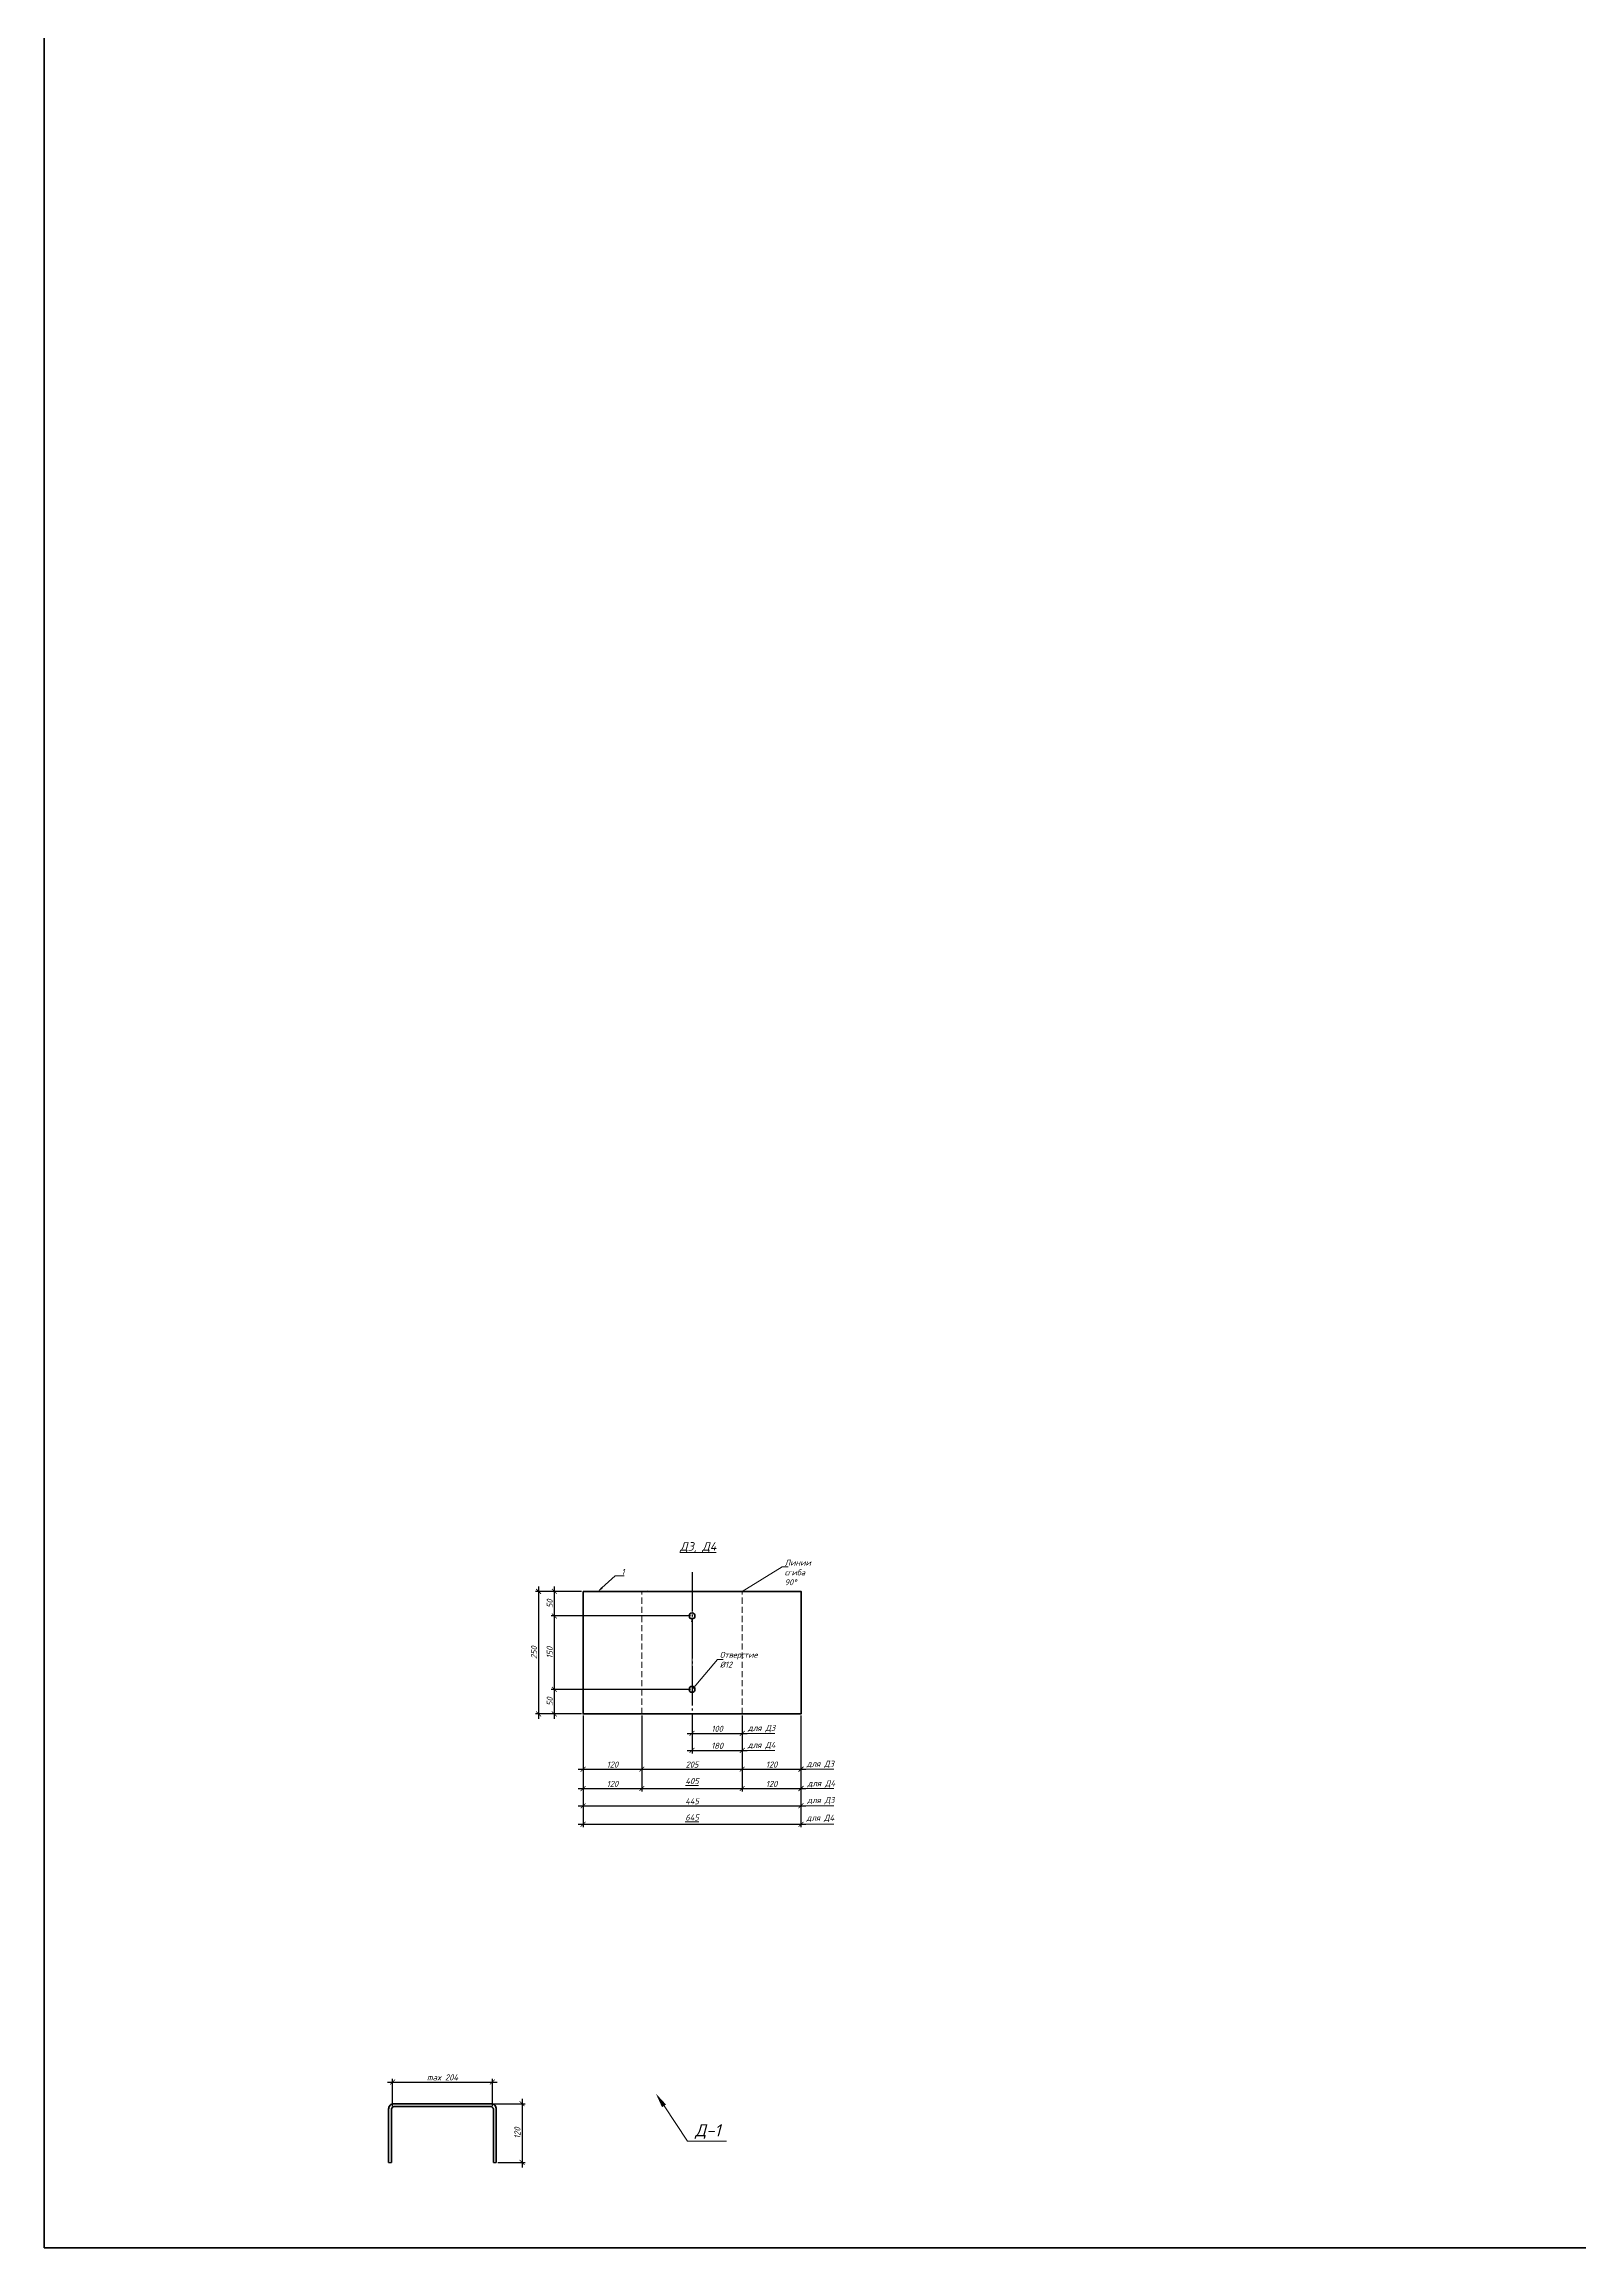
# Model space of a CAD drawing. Header units: millimetres. Extents: x -1807136 to 209800, y 0 to 410608.
# Drawn here: x 89627 to 92763, y 56757 to 61258 of the extents above; entities that cross this region are included whole.
import ezdxf
from ezdxf import colors
from ezdxf.entities.mleader import LeaderData, LeaderLine
from ezdxf.math import Vec2, Vec3

# ---------------------------------------------------------------- set-up
doc = ezdxf.new("R2010")
doc.units = ezdxf.units.MM
doc.header["$PDMODE"] = 3
doc.linetypes.add('GOST2.303 5', pattern=[24, 20, -1.5, 1, -1.5])
doc.linetypes.add('HIDDEN', pattern=[0.375, 0.25, -0.125])
doc.layers.get('0').update_dxf_attribs({"lineweight": 5})
doc.layers.get('Defpoints').update_dxf_attribs({"lineweight": 0})
for name, color, linetype, lineweight in [('!!!Металл разрез', 7, 'Continuous', 35), ('#Dimensions', 7, 'Continuous', 9), ('#Выноски', 7, 'Continuous', 15), ('k_ Размеры', 7, 'Continuous', 15), ('Штриховка', 7, 'Continuous', 25)]:
    doc.layers.add(name, color=color, linetype=linetype, lineweight=lineweight)
doc.styles.add('STEP PR', font='isocpeui.ttf')
doc.dimstyles.new('SPDS', dxfattribs={"dimscale": 10, "dimtxt": 2.5, "dimasz": 2, "dimexe": 1.25, "dimexo": 0.625, "dimtad": 1, "dimdec": 0, "dimrnd": 0.001, "dimtxsty": 'STEP PR', "dimblk": 'ARCHTICK', "dimcen": 2.5, "dimdle": 2, "dimclrd": 256, "dimclre": 256, "dimclrt": 7, "dimadec": 0, "dimazin": 2, "dimtfac": 0.75, "dimtdec": 0, "dimtmove": 1, "dimatfit": 3, "dimfxl": 1, "dimtolj": 1, "dimarcsym": 1})

# ---------------------------------------------------------------- blocks, each defined once
blk = doc.blocks.new('_ArchTick')
at = {"color": 0, "linetype": 'ByBlock', "const_width": 0.15}
blk.add_lwpolyline([(-0.5, -0.5), (0.5, 0.5)], dxfattribs=at)
blk = doc.blocks.new('*D280')
at = {"layer": '#Dimensions', "lineweight": -2, "transparency": 16777216}
for p, q in [((90328.5, 57096.1), (90552.5, 57096.1)), ((90338.5, 57046.9), (90338.5, 57102.4)), ((90542.5, 57046.9), (90542.5, 57102.4))]:
    blk.add_line(p, q, dxfattribs=at)
at = {"layer": 'Defpoints', "color": 0, "transparency": 16777216}
for p in [(90542.5, 57096.1), (90338.5, 57043.8), (90542.5, 57043.8)]:
    blk.add_point(p, dxfattribs=at)
at = {"layer": '#Dimensions', "lineweight": -2, "transparency": 16777216, "xscale": 10, "yscale": 10, "zscale": 10, "rotation": 180}
blk.add_blockref('_ArchTick', (90338.5, 57096.1), dxfattribs=at)
at = {"layer": '#Dimensions', "lineweight": -2, "transparency": 16777216, "xscale": 10, "yscale": 10, "zscale": 10}
blk.add_blockref('_ArchTick', (90542.5, 57096.1), dxfattribs=at)
at = {"layer": '#Dimensions', "color": 7, "transparency": 16777216, "insert": (90440.5, 57105.5), "char_height": 12.5, "attachment_point": 5, "style": 'STEP PR'}
blk.add_mtext('\\A1;max 204', dxfattribs=at)
blk = doc.blocks.new('*D281')
at = {"layer": '#Dimensions', "lineweight": -2, "transparency": 16777216}
for p, q in [((90727.6, 57844.9), (90727.6, 57728.7)), ((90847.6, 57844.9), (90847.6, 57728.7)), ((90717.6, 57735), (90857.6, 57735))]:
    blk.add_line(p, q, dxfattribs=at)
at = {"layer": 'Defpoints', "color": 0, "transparency": 16777216}
for p in [(90727.6, 57848), (90847.6, 57848), (90847.6, 57735)]:
    blk.add_point(p, dxfattribs=at)
at = {"layer": '#Dimensions', "lineweight": -2, "transparency": 16777216, "xscale": 10, "yscale": 10, "zscale": 10, "rotation": 180}
blk.add_blockref('_ArchTick', (90727.6, 57735), dxfattribs=at)
at = {"layer": '#Dimensions', "lineweight": -2, "transparency": 16777216, "xscale": 10, "yscale": 10, "zscale": 10}
blk.add_blockref('_ArchTick', (90847.6, 57735), dxfattribs=at)
at = {"layer": '#Dimensions', "color": 7, "transparency": 16777216, "insert": (90787.6, 57744.4), "char_height": 12.5, "attachment_point": 5, "style": 'STEP PR'}
blk.add_mtext('\\A1;120', dxfattribs=at)
blk = doc.blocks.new('*D282')
at = {"layer": '#Dimensions', "lineweight": -2, "transparency": 16777216}
for p, q in [((90847.6, 57844.9), (90847.6, 57728.7)), ((91052.6, 57844.9), (91052.6, 57728.7)), ((90837.6, 57735), (91062.6, 57735))]:
    blk.add_line(p, q, dxfattribs=at)
at = {"layer": 'Defpoints', "color": 0, "transparency": 16777216}
for p in [(90847.6, 57848), (91052.6, 57848), (91052.6, 57735)]:
    blk.add_point(p, dxfattribs=at)
at = {"layer": '#Dimensions', "lineweight": -2, "transparency": 16777216, "xscale": 10, "yscale": 10, "zscale": 10, "rotation": 180}
blk.add_blockref('_ArchTick', (90847.6, 57735), dxfattribs=at)
at = {"layer": '#Dimensions', "lineweight": -2, "transparency": 16777216, "xscale": 10, "yscale": 10, "zscale": 10}
blk.add_blockref('_ArchTick', (91052.6, 57735), dxfattribs=at)
at = {"layer": '#Dimensions', "color": 7, "transparency": 16777216, "insert": (90950.1, 57744.4), "char_height": 12.5, "attachment_point": 5, "style": 'STEP PR'}
blk.add_mtext('\\A1;205', dxfattribs=at)
blk = doc.blocks.new('*D283')
at = {"layer": '#Dimensions', "lineweight": -2, "transparency": 16777216}
for p, q in [((91052.6, 57844.9), (91052.6, 57728.7)), ((91172.6, 57844.9), (91172.6, 57728.7)), ((91042.6, 57735), (91182.6, 57735))]:
    blk.add_line(p, q, dxfattribs=at)
at = {"layer": 'Defpoints', "color": 0, "transparency": 16777216}
for p in [(91052.6, 57848), (91172.6, 57848), (91172.6, 57735)]:
    blk.add_point(p, dxfattribs=at)
at = {"layer": '#Dimensions', "lineweight": -2, "transparency": 16777216, "xscale": 10, "yscale": 10, "zscale": 10, "rotation": 180}
blk.add_blockref('_ArchTick', (91052.6, 57735), dxfattribs=at)
at = {"layer": '#Dimensions', "lineweight": -2, "transparency": 16777216, "xscale": 10, "yscale": 10, "zscale": 10}
blk.add_blockref('_ArchTick', (91172.6, 57735), dxfattribs=at)
at = {"layer": '#Dimensions', "color": 7, "transparency": 16777216, "insert": (91112.6, 57744.4), "char_height": 12.5, "attachment_point": 5, "style": 'STEP PR'}
blk.add_mtext('\\A1;120', dxfattribs=at)
blk = doc.blocks.new('*D284')
at = {"layer": '#Dimensions', "lineweight": -2, "transparency": 16777216}
for p, q in [((90727.6, 57844.9), (90727.6, 57653.9)), ((91172.6, 57844.9), (91172.6, 57653.9)), ((90717.6, 57660.2), (91182.6, 57660.2))]:
    blk.add_line(p, q, dxfattribs=at)
at = {"layer": 'Defpoints', "color": 0, "transparency": 16777216}
for p in [(90727.6, 57848), (91172.6, 57848), (91172.6, 57660.2)]:
    blk.add_point(p, dxfattribs=at)
at = {"layer": '#Dimensions', "lineweight": -2, "transparency": 16777216, "xscale": 10, "yscale": 10, "zscale": 10, "rotation": 180}
blk.add_blockref('_ArchTick', (90727.6, 57660.2), dxfattribs=at)
at = {"layer": '#Dimensions', "lineweight": -2, "transparency": 16777216, "xscale": 10, "yscale": 10, "zscale": 10}
blk.add_blockref('_ArchTick', (91172.6, 57660.2), dxfattribs=at)
at = {"layer": '#Dimensions', "color": 7, "transparency": 16777216, "insert": (90950.1, 57669.5), "char_height": 12.5, "attachment_point": 5, "style": 'STEP PR'}
blk.add_mtext('\\A1;445', dxfattribs=at)
blk = doc.blocks.new('*D293')
at = {"layer": '#Dimensions', "lineweight": -2, "transparency": 16777216}
for p, q in [((90518.2, 57051.8), (90609.2, 57051.8)), ((90603, 57061.8), (90603, 56921.8)), ((90553.6, 56931.8), (90609.2, 56931.8))]:
    blk.add_line(p, q, dxfattribs=at)
at = {"layer": 'Defpoints', "color": 0, "transparency": 16777216}
for p in [(90515.1, 57051.8), (90550.5, 56931.8), (90603, 56931.8)]:
    blk.add_point(p, dxfattribs=at)
at = {"layer": '#Dimensions', "lineweight": -2, "transparency": 16777216, "xscale": 10, "yscale": 10, "zscale": 10}
for p, rotation in [((90603, 57051.8), 90), ((90603, 56931.8), 270)]:
    blk.add_blockref('_ArchTick', p, dxfattribs=dict(at, rotation=rotation))
at = {"layer": '#Dimensions', "color": 7, "transparency": 16777216, "insert": (90593.6, 56991.8), "char_height": 12.5, "attachment_point": 5, "rotation": 90, "style": 'STEP PR'}
blk.add_mtext('\\A1;120', dxfattribs=at)
blk = doc.blocks.new('*D294')
at = {"layer": '#Dimensions', "lineweight": -2, "transparency": 16777216}
for p, q in [((90727.6, 57844.9), (90727.6, 57689.3)), ((90847.6, 57844.9), (90847.6, 57689.3)), ((90717.6, 57695.5), (90857.6, 57695.5))]:
    blk.add_line(p, q, dxfattribs=at)
at = {"layer": 'Defpoints', "color": 0, "transparency": 16777216}
for p in [(90727.6, 57848), (90847.6, 57848), (90847.6, 57695.5)]:
    blk.add_point(p, dxfattribs=at)
at = {"layer": '#Dimensions', "lineweight": -2, "transparency": 16777216, "xscale": 10, "yscale": 10, "zscale": 10, "rotation": 180}
blk.add_blockref('_ArchTick', (90727.6, 57695.5), dxfattribs=at)
at = {"layer": '#Dimensions', "lineweight": -2, "transparency": 16777216, "xscale": 10, "yscale": 10, "zscale": 10}
blk.add_blockref('_ArchTick', (90847.6, 57695.5), dxfattribs=at)
at = {"layer": '#Dimensions', "color": 7, "transparency": 16777216, "insert": (90787.6, 57704.9), "char_height": 12.5, "attachment_point": 5, "style": 'STEP PR'}
blk.add_mtext('\\A1;120', dxfattribs=at)
blk = doc.blocks.new('*D295')
at = {"layer": '#Dimensions', "lineweight": -2, "transparency": 16777216}
for p, q in [((90847.6, 57844.9), (90847.6, 57689.3)), ((91052.6, 57844.9), (91052.6, 57689.3)), ((90837.6, 57695.5), (91062.6, 57695.5))]:
    blk.add_line(p, q, dxfattribs=at)
at = {"layer": 'Defpoints', "color": 0, "transparency": 16777216}
for p in [(90847.6, 57848), (91052.6, 57848), (91052.6, 57695.5)]:
    blk.add_point(p, dxfattribs=at)
at = {"layer": '#Dimensions', "lineweight": -2, "transparency": 16777216, "xscale": 10, "yscale": 10, "zscale": 10, "rotation": 180}
blk.add_blockref('_ArchTick', (90847.6, 57695.5), dxfattribs=at)
at = {"layer": '#Dimensions', "lineweight": -2, "transparency": 16777216, "xscale": 10, "yscale": 10, "zscale": 10}
blk.add_blockref('_ArchTick', (91052.6, 57695.5), dxfattribs=at)
at = {"layer": '#Dimensions', "color": 7, "transparency": 16777216, "insert": (90950.1, 57710.7), "char_height": 12.5, "attachment_point": 5, "style": 'STEP PR'}
blk.add_mtext('\\A1;\\L405', dxfattribs=at)
blk = doc.blocks.new('*D296')
at = {"layer": '#Dimensions', "lineweight": -2, "transparency": 16777216}
for p, q in [((91052.6, 57844.9), (91052.6, 57689.3)), ((91172.6, 57844.9), (91172.6, 57689.3)), ((91042.6, 57695.5), (91182.6, 57695.5))]:
    blk.add_line(p, q, dxfattribs=at)
at = {"layer": 'Defpoints', "color": 0, "transparency": 16777216}
for p in [(91052.6, 57848), (91172.6, 57848), (91172.6, 57695.5)]:
    blk.add_point(p, dxfattribs=at)
at = {"layer": '#Dimensions', "lineweight": -2, "transparency": 16777216, "xscale": 10, "yscale": 10, "zscale": 10, "rotation": 180}
blk.add_blockref('_ArchTick', (91052.6, 57695.5), dxfattribs=at)
at = {"layer": '#Dimensions', "lineweight": -2, "transparency": 16777216, "xscale": 10, "yscale": 10, "zscale": 10}
blk.add_blockref('_ArchTick', (91172.6, 57695.5), dxfattribs=at)
at = {"layer": '#Dimensions', "color": 7, "transparency": 16777216, "insert": (91112.6, 57704.9), "char_height": 12.5, "attachment_point": 5, "style": 'STEP PR'}
blk.add_mtext('\\A1;120', dxfattribs=at)
blk = doc.blocks.new('*D297')
at = {"layer": '#Dimensions', "lineweight": -2, "transparency": 16777216}
for p, q in [((90727.6, 57844.9), (90727.6, 57616.3)), ((91172.6, 57844.9), (91172.6, 57616.3)), ((90717.6, 57622.5), (91182.6, 57622.5))]:
    blk.add_line(p, q, dxfattribs=at)
at = {"layer": 'Defpoints', "color": 0, "transparency": 16777216}
for p in [(90727.6, 57848), (91172.6, 57848), (91172.6, 57622.5)]:
    blk.add_point(p, dxfattribs=at)
at = {"layer": '#Dimensions', "lineweight": -2, "transparency": 16777216, "xscale": 10, "yscale": 10, "zscale": 10, "rotation": 180}
blk.add_blockref('_ArchTick', (90727.6, 57622.5), dxfattribs=at)
at = {"layer": '#Dimensions', "lineweight": -2, "transparency": 16777216, "xscale": 10, "yscale": 10, "zscale": 10}
blk.add_blockref('_ArchTick', (91172.6, 57622.5), dxfattribs=at)
at = {"layer": '#Dimensions', "color": 7, "transparency": 16777216, "insert": (90950.1, 57636.4), "char_height": 12.5, "attachment_point": 5, "style": 'STEP PR'}
blk.add_mtext('\\A1;\\L645', dxfattribs=at)
blk = doc.blocks.new('*D298')
at = {"layer": '#Dimensions', "lineweight": -2, "transparency": 16777216}
for p, q in [((90668.9, 58108), (90668.9, 58038)), ((90724.5, 58098), (90662.7, 58098)), ((90947, 58048), (90662.7, 58048))]:
    blk.add_line(p, q, dxfattribs=at)
at = {"layer": 'Defpoints', "color": 0, "transparency": 16777216}
for p in [(90727.6, 58098), (90668.9, 58048), (90950.1, 58048)]:
    blk.add_point(p, dxfattribs=at)
at = {"layer": '#Dimensions', "lineweight": -2, "transparency": 16777216, "xscale": 10, "yscale": 10, "zscale": 10}
for p, rotation in [((90668.9, 58098), 90), ((90668.9, 58048), 270)]:
    blk.add_blockref('_ArchTick', p, dxfattribs=dict(at, rotation=rotation))
at = {"layer": '#Dimensions', "color": 7, "transparency": 16777216, "insert": (90659.6, 58073), "char_height": 12.5, "attachment_point": 5, "rotation": 90, "style": 'STEP PR'}
blk.add_mtext('\\A1;50', dxfattribs=at)
blk = doc.blocks.new('*D299')
at = {"layer": '#Dimensions', "lineweight": -2, "transparency": 16777216}
for p, q in [((90947, 57898), (90662.7, 57898)), ((90668.9, 57908), (90668.9, 57838)), ((90724.5, 57848), (90662.7, 57848))]:
    blk.add_line(p, q, dxfattribs=at)
at = {"layer": 'Defpoints', "color": 0, "transparency": 16777216}
for p in [(90950.1, 57898), (90668.9, 57848), (90727.6, 57848)]:
    blk.add_point(p, dxfattribs=at)
at = {"layer": '#Dimensions', "lineweight": -2, "transparency": 16777216, "xscale": 10, "yscale": 10, "zscale": 10}
for p, rotation in [((90668.9, 57898), 90), ((90668.9, 57848), 270)]:
    blk.add_blockref('_ArchTick', p, dxfattribs=dict(at, rotation=rotation))
at = {"layer": '#Dimensions', "color": 7, "transparency": 16777216, "insert": (90659.6, 57873), "char_height": 12.5, "attachment_point": 5, "rotation": 90, "style": 'STEP PR'}
blk.add_mtext('\\A1;50', dxfattribs=at)
blk = doc.blocks.new('*D300')
at = {"layer": '#Dimensions', "lineweight": -2, "transparency": 16777216}
for p, q in [((90636.8, 58108), (90636.8, 57838)), ((90724.5, 58098), (90630.6, 58098)), ((90724.5, 57848), (90630.6, 57848))]:
    blk.add_line(p, q, dxfattribs=at)
at = {"layer": 'Defpoints', "color": 0, "transparency": 16777216}
for p in [(90727.6, 58098), (90636.8, 57848), (90727.6, 57848)]:
    blk.add_point(p, dxfattribs=at)
at = {"layer": '#Dimensions', "lineweight": -2, "transparency": 16777216, "xscale": 10, "yscale": 10, "zscale": 10}
for p, rotation in [((90636.8, 58098), 90), ((90636.8, 57848), 270)]:
    blk.add_blockref('_ArchTick', p, dxfattribs=dict(at, rotation=rotation))
at = {"layer": '#Dimensions', "color": 7, "transparency": 16777216, "insert": (90627.5, 57973), "char_height": 12.5, "attachment_point": 5, "rotation": 90, "style": 'STEP PR'}
blk.add_mtext('\\A1;250', dxfattribs=at)
blk = doc.blocks.new('*D351')
at = {"layer": '#Dimensions', "lineweight": -2, "transparency": 16777216}
for p, q in [((90947, 58048), (90662.7, 58048)), ((90668.9, 58058), (90668.9, 57888)), ((90947, 57898), (90662.7, 57898))]:
    blk.add_line(p, q, dxfattribs=at)
at = {"layer": 'Defpoints', "color": 0, "transparency": 16777216}
for p in [(90950.1, 58048), (90668.9, 57898), (90950.1, 57898)]:
    blk.add_point(p, dxfattribs=at)
at = {"layer": '#Dimensions', "lineweight": -2, "transparency": 16777216, "xscale": 10, "yscale": 10, "zscale": 10}
for p, rotation in [((90668.9, 58048), 90), ((90668.9, 57898), 270)]:
    blk.add_blockref('_ArchTick', p, dxfattribs=dict(at, rotation=rotation))
at = {"layer": '#Dimensions', "color": 7, "transparency": 16777216, "insert": (90659.6, 57973), "char_height": 12.5, "attachment_point": 5, "rotation": 90, "style": 'STEP PR'}
blk.add_mtext('\\A1;150', dxfattribs=at)
blk = doc.blocks.new('*D353')
at = {"layer": '#Dimensions', "lineweight": -2, "transparency": 16777216}
for p, q in [((90950.1, 57844.9), (90950.1, 57801.7)), ((91052.6, 57844.9), (91052.6, 57801.7)), ((90940.1, 57808), (91062.6, 57808))]:
    blk.add_line(p, q, dxfattribs=at)
at = {"layer": 'Defpoints', "color": 0, "transparency": 16777216}
for p in [(90950.1, 57848), (91052.6, 57848), (91052.6, 57808)]:
    blk.add_point(p, dxfattribs=at)
at = {"layer": '#Dimensions', "lineweight": -2, "transparency": 16777216, "xscale": 10, "yscale": 10, "zscale": 10, "rotation": 180}
blk.add_blockref('_ArchTick', (90950.1, 57808), dxfattribs=at)
at = {"layer": '#Dimensions', "lineweight": -2, "transparency": 16777216, "xscale": 10, "yscale": 10, "zscale": 10}
blk.add_blockref('_ArchTick', (91052.6, 57808), dxfattribs=at)
at = {"layer": '#Dimensions', "color": 7, "transparency": 16777216, "insert": (91001.4, 57817.4), "char_height": 12.5, "attachment_point": 5, "style": 'STEP PR'}
blk.add_mtext('\\A1;100', dxfattribs=at)
blk = doc.blocks.new('*D354')
at = {"layer": '#Dimensions', "lineweight": -2, "transparency": 16777216}
for p, q in [((90950.1, 57844.9), (90950.1, 57767)), ((91052.6, 57844.9), (91052.6, 57767)), ((90940.1, 57773.3), (91062.6, 57773.3))]:
    blk.add_line(p, q, dxfattribs=at)
at = {"layer": 'Defpoints', "color": 0, "transparency": 16777216}
for p in [(90950.1, 57848), (91052.6, 57848), (91052.6, 57773.3)]:
    blk.add_point(p, dxfattribs=at)
at = {"layer": '#Dimensions', "lineweight": -2, "transparency": 16777216, "xscale": 10, "yscale": 10, "zscale": 10, "rotation": 180}
blk.add_blockref('_ArchTick', (90950.1, 57773.3), dxfattribs=at)
at = {"layer": '#Dimensions', "lineweight": -2, "transparency": 16777216, "xscale": 10, "yscale": 10, "zscale": 10}
blk.add_blockref('_ArchTick', (91052.6, 57773.3), dxfattribs=at)
at = {"layer": '#Dimensions', "color": 7, "transparency": 16777216, "insert": (91001.4, 57782.7), "char_height": 12.5, "attachment_point": 5, "style": 'STEP PR'}
blk.add_mtext('\\A1;180', dxfattribs=at)

msp = doc.modelspace()

# ---------------------------------------------------------------- linework, layer by layer
at = {"layer": '!!!Металл разрез'}
msp.add_lwpolyline([(90727.63907, 58097.98135), (90727.63907, 57847.98135), (90847.63907, 57847.98135), (91052.63907, 57847.98135), (91172.63907, 57847.98135), (91172.63907, 58097.98135)], close=True, dxfattribs=at)
at = {"layer": '!!!Металл разрез', "linetype": 'HIDDEN', "lineweight": 0, "ltscale": 50}
for points in [[(90847.63907, 57847.98135), (90847.63907, 58097.98135)], [(91052.63907, 57847.98135), (91052.63907, 58097.98135)]]:
    msp.add_lwpolyline(points, dxfattribs=at)
at = {"layer": '!!!Металл разрез'}
for points in [[(90330.46897, 56931.77784), (90330.46897, 57040.77784, -0.4142135624), (90341.46897, 57051.77784), (90539.46897, 57051.77784, -0.4142135624), (90550.46897, 57040.77784), (90550.46897, 56931.77784)], [(90336.46897, 56931.77784), (90336.46897, 57040.77784, -0.4142135624), (90341.46897, 57045.77784), (90539.46897, 57045.77784, -0.4142135624), (90544.46897, 57040.77784), (90544.46897, 56931.77784)]]:
    msp.add_lwpolyline(points, format="xyb", dxfattribs=at)
for centre in [(90950.13907, 58047.98135), (90950.13907, 57897.98135)]:
    msp.add_circle(centre, 6, dxfattribs=at)
at = {"color": 3, "lineweight": 40}
msp.add_lwpolyline([(89626.98332, 65759.17017), (113303.43018, 65759.17017), (113303.43018, 56757.24038), (89626.98332, 56757.24038)], close=True, dxfattribs=at)
for points in [[(91052.63907, 57807.99942), (91119.50476, 57807.99942)], [(91052.63907, 57773.28402), (91119.50476, 57773.28402)], [(91172.63907, 57734.98313), (91239.50476, 57734.98313)], [(91172.63907, 57695.51144), (91239.50476, 57695.51144)], [(91172.63907, 57660.16785), (91239.50476, 57660.16785)], [(91172.63907, 57622.55798), (91239.50476, 57622.55798)]]:
    msp.add_lwpolyline(points)
at = {"layer": 'Штриховка', "linetype": 'GOST2.303 5', "ltscale": 4}
msp.add_lwpolyline([(90950.13907, 58137.06312), (90950.13907, 57807.99942)], dxfattribs=at)
at = {"layer": 'Штриховка'}
for points in [[(90330.46897, 56931.77784), (90336.46897, 56931.77784)], [(90544.46897, 56931.77784), (90550.46897, 56931.77784)]]:
    msp.add_lwpolyline(points, dxfattribs=at)

# ---------------------------------------------------------------- texts
at = {"char_height": 12.5, "attachment_point": 5, "style": 'STEP PR'}
for s, insert, width in [('\\A1;для Д3', (91092.11248, 57817.87643), 114.4390097), ('\\A1;для Д4', (91092.11248, 57783.16103), 114.4390097), ('\\A1;для Д3', (91212.11248, 57744.86014), 114.4390097), ('\\A1;для Д4', (91214.1225, 57704.88644), 75.2331314), ('\\A1;для Д3', (91213.11537, 57670.54687), 75.2246324), ('\\A1;для Д4', (91212.12523, 57634.45157), 72.207488)]:
    msp.add_mtext(s, dxfattribs=dict(at, insert=insert, width=width))
at = {"layer": 'k_ Размеры', "insert": (90962.60315, 58187.8407), "char_height": 17.5, "width": 165.2115791, "attachment_point": 5, "style": 'STEP PR'}
msp.add_mtext('\\A1;{\\LД3, Д4}', dxfattribs=at)

# ---------------------------------------------------------------- dimensions: what is measured, and where the dimension line sits
at = {"layer": '#Dimensions'}
for base, p1, p2, picture, middle in [((90636.82787, 57847.98135), (90727.63907, 58097.98135), (90727.63907, 57847.98135), '*D300', (90627.45287, 57972.98135)), ((90668.93709, 58047.98135), (90727.63907, 58097.98135), (90950.13907, 58047.98135), '*D298', (90659.56209, 58072.98135)), ((90668.93709, 57897.98135), (90950.13907, 58047.98135), (90950.13907, 57897.98135), '*D351', (90659.56209, 57972.98135)), ((90668.93709, 57847.98135), (90950.13907, 57897.98135), (90727.63907, 57847.98135), '*D299', (90659.56209, 57872.98135)), ((90602.98486, 56931.77784), (90515.11221, 57051.77784), (90550.46897, 56931.77784), '*D293', (90593.60986, 56991.77784))]:
    dim = msp.add_linear_dim(base=base, p1=p1, p2=p2, angle=90, dimstyle='SPDS', override={"dimscale": 5}, dxfattribs=at)
    dim.commit()
    dim.dimension.update_dxf_attribs({"geometry": picture, "text_midpoint": middle})
for base, p1, p2, picture, middle in [((90847.63907, 57734.98313), (90727.63907, 57847.98135), (90847.63907, 57847.98135), '*D281', (90787.63907, 57744.35813)), ((91172.63907, 57660.16785), (90727.63907, 57847.98135), (91172.63907, 57847.98135), '*D284', (90950.13907, 57669.54285)), ((90847.63907, 57695.51144), (90727.63907, 57847.98135), (90847.63907, 57847.98135), '*D294', (90787.63907, 57704.88644)), ((91052.63907, 57734.98313), (90847.63907, 57847.98135), (91052.63907, 57847.98135), '*D282', (90950.13907, 57744.35813)), ((91172.63907, 57734.98313), (91052.63907, 57847.98135), (91172.63907, 57847.98135), '*D283', (91112.63907, 57744.35813)), ((91172.63907, 57695.51144), (91052.63907, 57847.98135), (91172.63907, 57847.98135), '*D296', (91112.63907, 57704.88644))]:
    dim = msp.add_linear_dim(base=base, p1=p1, p2=p2, dimstyle='SPDS', override={"dimscale": 5}, dxfattribs=at)
    dim.commit()
    dim.dimension.update_dxf_attribs({"geometry": picture, "text_midpoint": middle})
for base, p1, p2, text, picture, middle in [((91172.63907, 57622.52783), (90727.63907, 57847.98135), (91172.63907, 57847.98135), '%%U645', '*D297', (90950.13907, 57625.824)), ((91052.63907, 57695.51144), (90847.63907, 57847.98135), (91052.63907, 57847.98135), '%%U405', '*D295', (90950.13907, 57700.11711))]:
    dim = msp.add_linear_dim(base=base, p1=p1, p2=p2, text=text, dimstyle='SPDS', override={"dimscale": 5}, dxfattribs=at)
    dim.commit()
    dim.dimension.update_dxf_attribs({"geometry": picture, "text_midpoint": middle, "dimtype": 160})
for base, p1, p2, text, picture, middle in [((91052.63907, 57807.99942), (90950.13907, 57847.98135), (91052.63907, 57847.98135), '100', '*D353', (91001.38907, 57817.37442)), ((91052.63907, 57773.28402), (90950.13907, 57847.98135), (91052.63907, 57847.98135), '180', '*D354', (91001.38907, 57782.65902)), ((90542.46897, 57096.10887), (90338.46897, 57043.77784), (90542.46897, 57043.77784), 'max <>', '*D280', (90440.46897, 57105.48861))]:
    dim = msp.add_linear_dim(base=base, p1=p1, p2=p2, text=text, dimstyle='SPDS', override={"dimscale": 5}, dxfattribs=at)
    dim.commit()
    dim.dimension.update_dxf_attribs({"geometry": picture, "text_midpoint": middle})

# ---------------------------------------------------------------- leaders
at = {"layer": '#Выноски'}
ml = msp.add_multileader_mtext('Standard', dxfattribs=at)
ml.set_content('{\\H0.83333x;Д-1}', color=256, style='STEP PR')
ml.set_leader_properties(color=256, linetype='ByLayer', lineweight=-1)
ml.build(insert=Vec2(0, 0))
ml.multileader.update_dxf_attribs({"text_left_attachment_type": 6, "text_right_attachment_type": 6, "dogleg_length": 0, "arrow_head_size": 30, "scale": 0.1})
ctx = ml.context
ctx.base_point, ctx.scale, ctx.char_height, ctx.arrow_head_size, ctx.landing_gap_size, ctx.plane_origin = Vec3(90941.14101, 56975.0045), 0.1, 30, 30, 12.5, Vec3(93539.62625, 55303.43657)
ctx.left_attachment, ctx.right_attachment, ctx.text_align_type = 6, 6, 1
notes = []
notes.append((ctx, [(0, (1, 1, 0), (90941.14101, 56975.0045), (1, 0), 0, [(0, [(90876.32026, 57072.36044)], 0, [])])]))
ctx.mtext.insert, ctx.mtext.rotation, ctx.mtext.alignment, ctx.mtext.flow_direction = Vec3(90982.36249, 57010.00448), 6.2831853072, 2, 5
at = {"layer": 'k_ Размеры'}
ml = msp.add_multileader_mtext('Standard', dxfattribs=at)
ml.set_content('\\A1; Линии сгиба 90%%D   ', color=256, style='STEP PR')
ml.set_leader_properties(color=256, linetype='ByLayer', lineweight=-1)
ml.build(insert=Vec2(0, 0))
ml.multileader.update_dxf_attribs({"text_left_attachment_type": 6, "text_right_attachment_type": 6, "dogleg_length": 0, "arrow_head_size": 12.5, "scale": 0.05})
ctx = ml.context
ctx.base_point, ctx.scale, ctx.char_height, ctx.arrow_head_size, ctx.landing_gap_size, ctx.plane_origin = Vec3(91134.34216, 58148.37407), 0.05, 12, 12.5, 5, Vec3(99160.17328, 50524.38666)
ctx.left_attachment, ctx.right_attachment = 6, 6
notes.append((ctx, [(0, (1, 1, 0), (91134.34216, 58148.37407), (1, 0), 0, [(2, [(90847.63907, 58097.98135), (91052.63907, 58097.98135)], 0, [])])]))
ctx.mtext.insert, ctx.mtext.rotation, ctx.mtext.width, ctx.mtext.defined_height, ctx.mtext.flow_direction = Vec3(91139.34216, 58162.77407), 6.2831853072, 146.4868761, 1.200817223434569e-12, 5
ml = msp.add_multileader_mtext('Standard', dxfattribs=at)
ml.set_content('\\A1; 1', color=256, style='STEP PR')
ml.set_leader_properties(color=256, linetype='ByLayer', lineweight=-1)
ml.build(insert=Vec2(0, 0))
ml.multileader.update_dxf_attribs({"text_left_attachment_type": 6, "text_right_attachment_type": 6, "dogleg_length": 0, "arrow_head_size": 12.5, "scale": 0.05})
ctx = ml.context
ctx.base_point, ctx.scale, ctx.char_height, ctx.arrow_head_size, ctx.landing_gap_size, ctx.plane_origin = Vec3(90793.40738, 58129.68942), 0.05, 12, 12.5, 5, Vec3(98761.91902, 50452.03171)
ctx.left_attachment, ctx.right_attachment = 6, 6
notes.append((ctx, [(0, (1, 1, 0), (90793.40738, 58129.68942), (1, 0), 0, [(2, [(90756.91811, 58096.91749)], 0, [])])]))
ctx.mtext.insert, ctx.mtext.rotation, ctx.mtext.flow_direction = Vec3(90798.40738, 58144.08942), 6.2831853072, 5
ml = msp.add_multileader_mtext('Standard', dxfattribs=at)
ml.set_content('\\A1;Отверстие %%C12', color=256, style='STEP PR')
ml.set_leader_properties(color=256, linetype='ByLayer', lineweight=-1)
ml.build(insert=Vec2(0, 0))
ml.multileader.update_dxf_attribs({"text_left_attachment_type": 6, "text_right_attachment_type": 6, "dogleg_length": 0, "arrow_head_size": 12.5, "scale": 0.05})
ctx = ml.context
ctx.base_point, ctx.scale, ctx.char_height, ctx.arrow_head_size, ctx.landing_gap_size, ctx.plane_origin = Vec3(91001.94815, 57958.92523), 0.05, 12, 12.5, 5, Vec3(99016.59546, 50364.93782)
ctx.left_attachment, ctx.right_attachment = 6, 6
notes.append((ctx, [(0, (1, 1, 0), (91001.94815, 57958.92523), (1, 0), 0, [(0, [(90950.13907, 58047.98135), (90950.13907, 57897.98135)], 0, [])])]))
ctx.mtext.insert, ctx.mtext.rotation, ctx.mtext.width, ctx.mtext.defined_height, ctx.mtext.flow_direction = Vec3(91006.94815, 57974.52523), 6.2831853072, 130.3030536, 43.75923, 5
for ctx, leaders in notes:
    for number, flags, end, landing, length, lines in leaders:
        leader = LeaderData()
        leader.index, (leader.has_last_leader_line, leader.has_dogleg_vector, leader.attachment_direction) = number, flags
        leader.last_leader_point, leader.dogleg_vector, leader.dogleg_length = Vec3(end), Vec3(landing), length
        for number, points, colour, breaks in lines:
            line = LeaderLine()
            line.index, line.vertices, line.color, line.breaks = number, Vec3.list(points), colors.encode_raw_color(colour), breaks
            leader.lines.append(line)
        ctx.leaders.append(leader)

doc.saveas('drawing.dxf')
